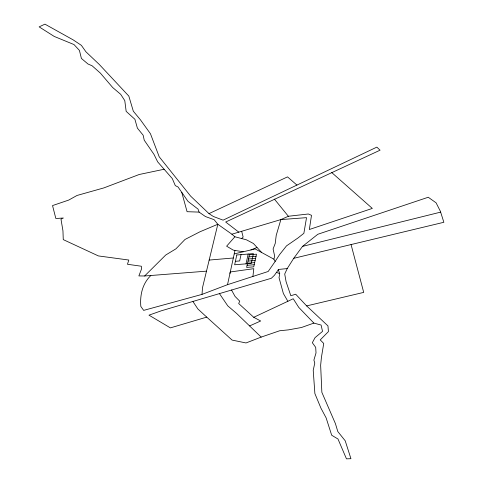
<?xml version="1.0" encoding="UTF-8"?>
<svg xmlns="http://www.w3.org/2000/svg" width="483" height="483" viewBox="0 0 483 483"><rect width="100%" height="100%" fill="white"/><g stroke="black" fill="none" stroke-linecap="round" stroke-linejoin="round"><path stroke-width="0.72" d="M150.853 275.503C142.437 283.539 139.822 295.198 140.831 306.439L143.668 310.382L202.015 294.389L202.516 287.614L217.821 224.263L214.132 219.693L205.426 216.541L199.093 212.109L187.072 211.699L181.747 192.343M252.917 276.445L253.786 268.681L230.27 271.977L227.523 284.686L202.015 294.389M287.222 268.584L278.214 269.478L279.717 273.65L279.035 277.719L283.382 293.537L287.874 301.283L293.223 298.742L298.705 307.339L313.89 323.091L321.104 325.059L322.529 331.398L315.043 337.647L312.338 342.725L315.701 347.38L316.021 352.922L313.902 360.07L314.771 363.083L313.225 370.322L314.874 393.548L320.935 408.153L326.128 417.892L331.682 435.231L337.985 439.005L346.468 458.85L350.936 458.693L345.218 440.804L337.798 431.524L335.419 423.627L321.859 392.329L320.646 365.251L321.436 357.299L323.731 343.455L320.241 339.917L328.428 331.592L327.957 325.898L306.651 305.908L295.711 294.225L290.826 295.729L286.081 281.667L284.716 274.018L287.222 268.584L293.73 258.32L302.527 246.384L317.808 234.279L428.246 197.251L436.077 202.812L440.381 211.276L443.853 222.283L293.73 258.32M229.956 273.45L234.973 250.448L243.215 251.77M241.047 254.619L239.665 260.947L235.396 261.297M246.022 263.851L248.165 254.046M227.523 284.686L268.174 271.488L275.141 261.466L273.897 259.19L274.676 256.219L273.088 248.95L275.207 243.504L276.228 235.33L280.877 219.584L288.363 216.257L308.341 213.993L311.505 215.321L309.349 229.51L372.321 208.421L331.743 172.564M275.141 261.466L279.53 254.674L286.504 245.871L298.047 237.926L303.867 233.319L306.53 217.658L280.877 219.584L231.882 234.207L217.821 224.263L199.974 231.774L184.995 239.465L175.921 248.842L165.711 255.036L144.628 275.986L138.869 275.926L141.61 268.765L141.356 266.23L127.464 264.273L128.792 260.035L98.387 255.924L63.261 239.616L62.953 230.826L60.979 219.149L63.376 218.014L55.847 218.515L52.538 205.577L68.725 200.077L77.02 195.464L103.869 187.905L139.213 174.496L164.129 169.249M278.317 269.762L274.429 275.274L271.331 278.274L161.467 310.75L148.975 315.158L170.39 327.885L206.742 317.12L232.069 340.074L246.01 342.96L261.182 337.098L279.699 330.752L288.429 329.871L301.507 327.492L313.89 323.091M261.635 252.482L253.406 243.48L246.433 239.809L234.877 236.779L226.624 246.191L233.168 250.067L234.973 250.448M241.585 238.638L243.148 237.05L241.669 231.285M199.093 212.109L198.066 209.133L187.996 201.369L178.04 186.981L175.311 185.635L172.286 178.571L157.669 161.865L154.011 154.427L144.236 140.191L143.155 135.222L137.389 128.122L134.908 119.295L126.166 111.356L124.777 100.603L120.684 94.318L112.69 87.532L100.361 73.108L92.126 65.797L87.972 63.985L81.404 58.449L79.423 50.413L74.014 44.563L54.241 36.442L39.147 26.873L44.937 24.15L73.211 39.902L81.386 45.354L85.926 51.79L99.287 64.462L128.822 96.081L133.32 111.217L140.396 119.76L150.461 133.767L159.209 156.788L190.652 196.158L208.994 213.625L213.395 216.505L223.086 220.157L376.843 147.122L380.061 150.195L225.67 222.029L238.795 232.142M231.52 289.993L235.022 296.387L239.737 301.181L238.668 303.517L253.738 317.301L287.874 301.283M208.994 213.625L287.518 176.881L296.924 185.08M249.633 325.922L260.663 320.99L253.738 317.301M250.912 249.934L256.926 247.501M302.527 246.384L440.653 212.128M234.219 253.919L255.133 248.926L273.897 259.19M306.651 305.908L363.705 292.396L351.056 244.561M209.103 260.071L233.325 257.994M248.944 256.871L256.056 256.292M248.485 258.979L255.598 258.405M248.02 261.086L255.133 260.512M247.562 263.199L254.674 262.619M247.103 265.306L254.215 264.732M144.628 275.986L206.452 271.162M276.487 272.358L279.717 273.65M231.882 234.207L234.877 236.779M206.742 317.12L197.873 308.963L192.995 301.615M261.182 337.098L236.622 313.455L227.765 305.854L219.409 293.555M274.404 199.105L288.363 216.257M236.785 254.97L234.641 264.775L251.263 263.428L253.406 253.623L236.785 254.97M249.403 254.758L246.638 267.413L253.75 266.839L256.515 254.185L249.403 254.758"/></g></svg>
